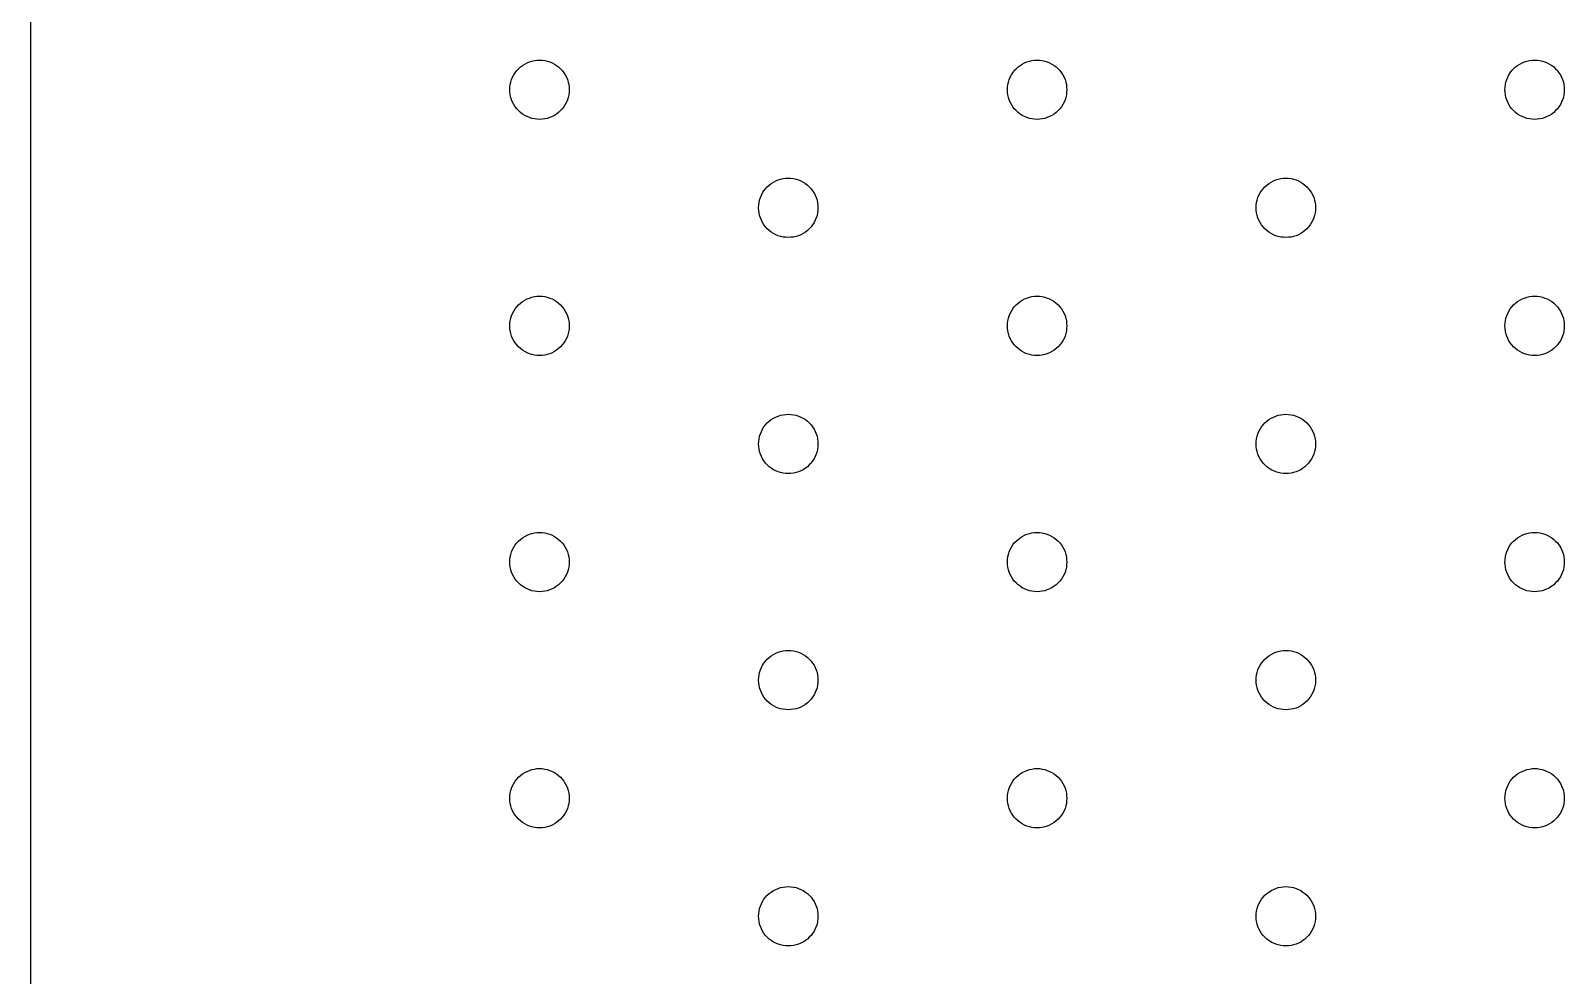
# Model space of a CAD drawing. Header units: millimetres. Extents: x 42 to 3058, y 353 to 2599.
# Drawn here: x 2550 to 2767, y 1327.8 to 1461.5 of the extents above; entities that cross this region are included whole.
import ezdxf

# ---------------------------------------------------------------- set-up
doc = ezdxf.new("R2010")
doc.units = ezdxf.units.MM
doc.layers.add('DRAWING', color=7, linetype='Continuous')

msp = doc.modelspace()

# ---------------------------------------------------------------- linework, layer by layer
at = {"layer": 'DRAWING', "linetype": 'CONTINUOUS', "true_color": 0x111111}
msp.add_line((2550, 500), (2550, 1930), dxfattribs=at)
for points in [[(2626.2, 1453.18), (2626.18, 1452.82), (2626.14, 1452.46), (2626.06, 1452.1), (2625.95, 1451.75), (2625.81, 1451.41), (2625.64, 1451.08), (2625.44, 1450.78), (2625.22, 1450.49), (2624.97, 1450.22), (2624.7, 1449.97), (2624.41, 1449.74), (2624.1, 1449.55), (2623.77, 1449.38), (2623.44, 1449.24), (2623.09, 1449.13), (2622.73, 1449.05), (2622.37, 1449), (2622, 1448.98), (2621.63, 1449), (2621.27, 1449.05), (2620.91, 1449.13), (2620.56, 1449.24), (2620.23, 1449.38), (2619.9, 1449.55), (2619.59, 1449.74), (2619.3, 1449.97), (2619.03, 1450.22), (2618.78, 1450.49), (2618.56, 1450.78), (2618.36, 1451.08), (2618.19, 1451.41), (2618.05, 1451.75), (2617.94, 1452.1), (2617.86, 1452.46), (2617.82, 1452.82), (2617.8, 1453.18), (2617.82, 1453.55), (2617.86, 1453.91), (2617.94, 1454.27), (2618.05, 1454.62), (2618.19, 1454.96), (2618.36, 1455.28), (2618.56, 1455.59), (2618.78, 1455.88), (2619.03, 1456.15), (2619.3, 1456.4), (2619.59, 1456.63), (2619.9, 1456.82), (2620.23, 1456.99), (2620.56, 1457.13), (2620.91, 1457.24), (2621.27, 1457.32), (2621.63, 1457.37), (2622, 1457.38), (2622.37, 1457.37), (2622.73, 1457.32), (2623.09, 1457.24), (2623.44, 1457.13), (2623.77, 1456.99), (2624.1, 1456.82), (2624.41, 1456.63), (2624.7, 1456.4), (2624.97, 1456.15), (2625.22, 1455.88), (2625.44, 1455.59), (2625.64, 1455.28), (2625.81, 1454.96), (2625.95, 1454.62), (2626.06, 1454.27), (2626.14, 1453.91), (2626.18, 1453.55), (2626.2, 1453.18)], [(2696.6, 1453.18), (2696.58, 1452.82), (2696.54, 1452.46), (2696.46, 1452.1), (2696.35, 1451.75), (2696.21, 1451.41), (2696.04, 1451.08), (2695.84, 1450.78), (2695.62, 1450.49), (2695.37, 1450.22), (2695.1, 1449.97), (2694.81, 1449.74), (2694.5, 1449.55), (2694.17, 1449.38), (2693.84, 1449.24), (2693.49, 1449.13), (2693.13, 1449.05), (2692.77, 1449), (2692.4, 1448.98), (2692.03, 1449), (2691.67, 1449.05), (2691.31, 1449.13), (2690.96, 1449.24), (2690.63, 1449.38), (2690.3, 1449.55), (2689.99, 1449.74), (2689.7, 1449.97), (2689.43, 1450.22), (2689.18, 1450.49), (2688.96, 1450.78), (2688.76, 1451.08), (2688.59, 1451.41), (2688.45, 1451.75), (2688.34, 1452.1), (2688.26, 1452.46), (2688.22, 1452.82), (2688.2, 1453.18), (2688.22, 1453.55), (2688.26, 1453.91), (2688.34, 1454.27), (2688.45, 1454.62), (2688.59, 1454.96), (2688.76, 1455.28), (2688.96, 1455.59), (2689.18, 1455.88), (2689.43, 1456.15), (2689.7, 1456.4), (2689.99, 1456.63), (2690.3, 1456.82), (2690.63, 1456.99), (2690.96, 1457.13), (2691.31, 1457.24), (2691.67, 1457.32), (2692.03, 1457.37), (2692.4, 1457.38), (2692.77, 1457.37), (2693.13, 1457.32), (2693.49, 1457.24), (2693.84, 1457.13), (2694.17, 1456.99), (2694.5, 1456.82), (2694.81, 1456.63), (2695.1, 1456.4), (2695.37, 1456.15), (2695.62, 1455.88), (2695.84, 1455.59), (2696.04, 1455.28), (2696.21, 1454.96), (2696.35, 1454.62), (2696.46, 1454.27), (2696.54, 1453.91), (2696.58, 1453.55), (2696.6, 1453.18)], [(2767, 1453.18), (2766.98, 1452.82), (2766.94, 1452.46), (2766.86, 1452.1), (2766.75, 1451.75), (2766.61, 1451.41), (2766.44, 1451.08), (2766.24, 1450.78), (2766.02, 1450.49), (2765.77, 1450.22), (2765.5, 1449.97), (2765.21, 1449.74), (2764.9, 1449.55), (2764.57, 1449.38), (2764.24, 1449.24), (2763.89, 1449.13), (2763.53, 1449.05), (2763.17, 1449), (2762.8, 1448.98), (2762.43, 1449), (2762.07, 1449.05), (2761.71, 1449.13), (2761.36, 1449.24), (2761.03, 1449.38), (2760.7, 1449.55), (2760.39, 1449.74), (2760.1, 1449.97), (2759.83, 1450.22), (2759.58, 1450.49), (2759.36, 1450.78), (2759.16, 1451.08), (2758.99, 1451.41), (2758.85, 1451.75), (2758.74, 1452.1), (2758.66, 1452.46), (2758.62, 1452.82), (2758.6, 1453.18), (2758.62, 1453.55), (2758.66, 1453.91), (2758.74, 1454.27), (2758.85, 1454.62), (2758.99, 1454.96), (2759.16, 1455.28), (2759.36, 1455.59), (2759.58, 1455.88), (2759.83, 1456.15), (2760.1, 1456.4), (2760.39, 1456.63), (2760.7, 1456.82), (2761.03, 1456.99), (2761.36, 1457.13), (2761.71, 1457.24), (2762.07, 1457.32), (2762.43, 1457.37), (2762.8, 1457.38), (2763.17, 1457.37), (2763.53, 1457.32), (2763.89, 1457.24), (2764.24, 1457.13), (2764.57, 1456.99), (2764.9, 1456.82), (2765.21, 1456.63), (2765.5, 1456.4), (2765.77, 1456.15), (2766.02, 1455.88), (2766.24, 1455.59), (2766.44, 1455.28), (2766.61, 1454.96), (2766.75, 1454.62), (2766.86, 1454.27), (2766.94, 1453.91), (2766.98, 1453.55), (2767, 1453.18)], [(2661.4, 1436.47), (2661.38, 1436.1), (2661.34, 1435.74), (2661.26, 1435.38), (2661.15, 1435.03), (2661.01, 1434.7), (2660.84, 1434.37), (2660.64, 1434.06), (2660.42, 1433.77), (2660.17, 1433.5), (2659.9, 1433.25), (2659.61, 1433.03), (2659.3, 1432.83), (2658.97, 1432.66), (2658.64, 1432.52), (2658.29, 1432.41), (2657.93, 1432.33), (2657.57, 1432.29), (2657.2, 1432.27), (2656.83, 1432.29), (2656.47, 1432.33), (2656.11, 1432.41), (2655.76, 1432.52), (2655.43, 1432.66), (2655.1, 1432.83), (2654.79, 1433.03), (2654.5, 1433.25), (2654.23, 1433.5), (2653.98, 1433.77), (2653.76, 1434.06), (2653.56, 1434.37), (2653.39, 1434.7), (2653.25, 1435.03), (2653.14, 1435.38), (2653.06, 1435.74), (2653.02, 1436.1), (2653, 1436.47), (2653.02, 1436.84), (2653.06, 1437.2), (2653.14, 1437.56), (2653.25, 1437.91), (2653.39, 1438.25), (2653.56, 1438.57), (2653.76, 1438.88), (2653.98, 1439.17), (2654.23, 1439.44), (2654.5, 1439.69), (2654.79, 1439.91), (2655.1, 1440.11), (2655.43, 1440.28), (2655.76, 1440.42), (2656.11, 1440.53), (2656.47, 1440.61), (2656.83, 1440.65), (2657.2, 1440.67), (2657.57, 1440.65), (2657.93, 1440.61), (2658.29, 1440.53), (2658.64, 1440.42), (2658.97, 1440.28), (2659.3, 1440.11), (2659.61, 1439.91), (2659.9, 1439.69), (2660.17, 1439.44), (2660.42, 1439.17), (2660.64, 1438.88), (2660.84, 1438.57), (2661.01, 1438.25), (2661.15, 1437.91), (2661.26, 1437.56), (2661.34, 1437.2), (2661.38, 1436.84), (2661.4, 1436.47)], [(2731.8, 1436.47), (2731.78, 1436.1), (2731.74, 1435.74), (2731.66, 1435.38), (2731.55, 1435.03), (2731.41, 1434.7), (2731.24, 1434.37), (2731.04, 1434.06), (2730.82, 1433.77), (2730.57, 1433.5), (2730.3, 1433.25), (2730.01, 1433.03), (2729.7, 1432.83), (2729.37, 1432.66), (2729.04, 1432.52), (2728.69, 1432.41), (2728.33, 1432.33), (2727.97, 1432.29), (2727.6, 1432.27), (2727.23, 1432.29), (2726.87, 1432.33), (2726.51, 1432.41), (2726.16, 1432.52), (2725.83, 1432.66), (2725.5, 1432.83), (2725.19, 1433.03), (2724.9, 1433.25), (2724.63, 1433.5), (2724.38, 1433.77), (2724.16, 1434.06), (2723.96, 1434.37), (2723.79, 1434.7), (2723.65, 1435.03), (2723.54, 1435.38), (2723.46, 1435.74), (2723.42, 1436.1), (2723.4, 1436.47), (2723.42, 1436.84), (2723.46, 1437.2), (2723.54, 1437.56), (2723.65, 1437.91), (2723.79, 1438.25), (2723.96, 1438.57), (2724.16, 1438.88), (2724.38, 1439.17), (2724.63, 1439.44), (2724.9, 1439.69), (2725.19, 1439.91), (2725.5, 1440.11), (2725.83, 1440.28), (2726.16, 1440.42), (2726.51, 1440.53), (2726.87, 1440.61), (2727.23, 1440.65), (2727.6, 1440.67), (2727.97, 1440.65), (2728.33, 1440.61), (2728.69, 1440.53), (2729.04, 1440.42), (2729.37, 1440.28), (2729.7, 1440.11), (2730.01, 1439.91), (2730.3, 1439.69), (2730.57, 1439.44), (2730.82, 1439.17), (2731.04, 1438.88), (2731.24, 1438.57), (2731.41, 1438.25), (2731.55, 1437.91), (2731.66, 1437.56), (2731.74, 1437.2), (2731.78, 1436.84), (2731.8, 1436.47)], [(2626.2, 1419.76), (2626.18, 1419.39), (2626.14, 1419.03), (2626.06, 1418.67), (2625.95, 1418.32), (2625.81, 1417.98), (2625.64, 1417.66), (2625.44, 1417.35), (2625.22, 1417.06), (2624.97, 1416.79), (2624.7, 1416.54), (2624.41, 1416.32), (2624.1, 1416.12), (2623.77, 1415.95), (2623.44, 1415.81), (2623.09, 1415.7), (2622.73, 1415.62), (2622.37, 1415.57), (2622, 1415.56), (2621.63, 1415.57), (2621.27, 1415.62), (2620.91, 1415.7), (2620.56, 1415.81), (2620.23, 1415.95), (2619.9, 1416.12), (2619.59, 1416.32), (2619.3, 1416.54), (2619.03, 1416.79), (2618.78, 1417.06), (2618.56, 1417.35), (2618.36, 1417.66), (2618.19, 1417.98), (2618.05, 1418.32), (2617.94, 1418.67), (2617.86, 1419.03), (2617.82, 1419.39), (2617.8, 1419.76), (2617.82, 1420.12), (2617.86, 1420.48), (2617.94, 1420.84), (2618.05, 1421.19), (2618.19, 1421.53), (2618.36, 1421.86), (2618.56, 1422.16), (2618.78, 1422.46), (2619.03, 1422.73), (2619.3, 1422.97), (2619.59, 1423.2), (2619.9, 1423.39), (2620.23, 1423.56), (2620.56, 1423.7), (2620.91, 1423.81), (2621.27, 1423.89), (2621.63, 1423.94), (2622, 1423.96), (2622.37, 1423.94), (2622.73, 1423.89), (2623.09, 1423.81), (2623.44, 1423.7), (2623.77, 1423.56), (2624.1, 1423.39), (2624.41, 1423.2), (2624.7, 1422.97), (2624.97, 1422.73), (2625.22, 1422.46), (2625.44, 1422.16), (2625.64, 1421.86), (2625.81, 1421.53), (2625.95, 1421.19), (2626.06, 1420.84), (2626.14, 1420.48), (2626.18, 1420.12), (2626.2, 1419.76)], [(2696.6, 1419.76), (2696.58, 1419.39), (2696.54, 1419.03), (2696.46, 1418.67), (2696.35, 1418.32), (2696.21, 1417.98), (2696.04, 1417.66), (2695.84, 1417.35), (2695.62, 1417.06), (2695.37, 1416.79), (2695.1, 1416.54), (2694.81, 1416.32), (2694.5, 1416.12), (2694.17, 1415.95), (2693.84, 1415.81), (2693.49, 1415.7), (2693.13, 1415.62), (2692.77, 1415.57), (2692.4, 1415.56), (2692.03, 1415.57), (2691.67, 1415.62), (2691.31, 1415.7), (2690.96, 1415.81), (2690.63, 1415.95), (2690.3, 1416.12), (2689.99, 1416.32), (2689.7, 1416.54), (2689.43, 1416.79), (2689.18, 1417.06), (2688.96, 1417.35), (2688.76, 1417.66), (2688.59, 1417.98), (2688.45, 1418.32), (2688.34, 1418.67), (2688.26, 1419.03), (2688.22, 1419.39), (2688.2, 1419.76), (2688.22, 1420.12), (2688.26, 1420.48), (2688.34, 1420.84), (2688.45, 1421.19), (2688.59, 1421.53), (2688.76, 1421.86), (2688.96, 1422.16), (2689.18, 1422.46), (2689.43, 1422.73), (2689.7, 1422.97), (2689.99, 1423.2), (2690.3, 1423.39), (2690.63, 1423.56), (2690.96, 1423.7), (2691.31, 1423.81), (2691.67, 1423.89), (2692.03, 1423.94), (2692.4, 1423.96), (2692.77, 1423.94), (2693.13, 1423.89), (2693.49, 1423.81), (2693.84, 1423.7), (2694.17, 1423.56), (2694.5, 1423.39), (2694.81, 1423.2), (2695.1, 1422.97), (2695.37, 1422.73), (2695.62, 1422.46), (2695.84, 1422.16), (2696.04, 1421.86), (2696.21, 1421.53), (2696.35, 1421.19), (2696.46, 1420.84), (2696.54, 1420.48), (2696.58, 1420.12), (2696.6, 1419.76)], [(2767, 1419.76), (2766.98, 1419.39), (2766.94, 1419.03), (2766.86, 1418.67), (2766.75, 1418.32), (2766.61, 1417.98), (2766.44, 1417.66), (2766.24, 1417.35), (2766.02, 1417.06), (2765.77, 1416.79), (2765.5, 1416.54), (2765.21, 1416.32), (2764.9, 1416.12), (2764.57, 1415.95), (2764.24, 1415.81), (2763.89, 1415.7), (2763.53, 1415.62), (2763.17, 1415.57), (2762.8, 1415.56), (2762.43, 1415.57), (2762.07, 1415.62), (2761.71, 1415.7), (2761.36, 1415.81), (2761.03, 1415.95), (2760.7, 1416.12), (2760.39, 1416.32), (2760.1, 1416.54), (2759.83, 1416.79), (2759.58, 1417.06), (2759.36, 1417.35), (2759.16, 1417.66), (2758.99, 1417.98), (2758.85, 1418.32), (2758.74, 1418.67), (2758.66, 1419.03), (2758.62, 1419.39), (2758.6, 1419.76), (2758.62, 1420.12), (2758.66, 1420.48), (2758.74, 1420.84), (2758.85, 1421.19), (2758.99, 1421.53), (2759.16, 1421.86), (2759.36, 1422.16), (2759.58, 1422.46), (2759.83, 1422.73), (2760.1, 1422.97), (2760.39, 1423.2), (2760.7, 1423.39), (2761.03, 1423.56), (2761.36, 1423.7), (2761.71, 1423.81), (2762.07, 1423.89), (2762.43, 1423.94), (2762.8, 1423.96), (2763.17, 1423.94), (2763.53, 1423.89), (2763.89, 1423.81), (2764.24, 1423.7), (2764.57, 1423.56), (2764.9, 1423.39), (2765.21, 1423.2), (2765.5, 1422.97), (2765.77, 1422.73), (2766.02, 1422.46), (2766.24, 1422.16), (2766.44, 1421.86), (2766.61, 1421.53), (2766.75, 1421.19), (2766.86, 1420.84), (2766.94, 1420.48), (2766.98, 1420.12), (2767, 1419.76)], [(2661.4, 1403.04), (2661.38, 1402.67), (2661.34, 1402.31), (2661.26, 1401.95), (2661.15, 1401.6), (2661.01, 1401.27), (2660.84, 1400.94), (2660.64, 1400.63), (2660.42, 1400.34), (2660.17, 1400.07), (2659.9, 1399.82), (2659.61, 1399.6), (2659.3, 1399.4), (2658.97, 1399.23), (2658.64, 1399.09), (2658.29, 1398.98), (2657.93, 1398.9), (2657.57, 1398.86), (2657.2, 1398.84), (2656.83, 1398.86), (2656.47, 1398.9), (2656.11, 1398.98), (2655.76, 1399.09), (2655.43, 1399.23), (2655.1, 1399.4), (2654.79, 1399.6), (2654.5, 1399.82), (2654.23, 1400.07), (2653.98, 1400.34), (2653.76, 1400.63), (2653.56, 1400.94), (2653.39, 1401.27), (2653.25, 1401.6), (2653.14, 1401.95), (2653.06, 1402.31), (2653.02, 1402.67), (2653, 1403.04), (2653.02, 1403.41), (2653.06, 1403.77), (2653.14, 1404.13), (2653.25, 1404.48), (2653.39, 1404.82), (2653.56, 1405.14), (2653.76, 1405.45), (2653.98, 1405.74), (2654.23, 1406.01), (2654.5, 1406.26), (2654.79, 1406.48), (2655.1, 1406.68), (2655.43, 1406.85), (2655.76, 1406.99), (2656.11, 1407.1), (2656.47, 1407.18), (2656.83, 1407.22), (2657.2, 1407.24), (2657.57, 1407.22), (2657.93, 1407.18), (2658.29, 1407.1), (2658.64, 1406.99), (2658.97, 1406.85), (2659.3, 1406.68), (2659.61, 1406.48), (2659.9, 1406.26), (2660.17, 1406.01), (2660.42, 1405.74), (2660.64, 1405.45), (2660.84, 1405.14), (2661.01, 1404.82), (2661.15, 1404.48), (2661.26, 1404.13), (2661.34, 1403.77), (2661.38, 1403.41), (2661.4, 1403.04)], [(2731.8, 1403.04), (2731.78, 1402.67), (2731.74, 1402.31), (2731.66, 1401.95), (2731.55, 1401.6), (2731.41, 1401.27), (2731.24, 1400.94), (2731.04, 1400.63), (2730.82, 1400.34), (2730.57, 1400.07), (2730.3, 1399.82), (2730.01, 1399.6), (2729.7, 1399.4), (2729.37, 1399.23), (2729.04, 1399.09), (2728.69, 1398.98), (2728.33, 1398.9), (2727.97, 1398.86), (2727.6, 1398.84), (2727.23, 1398.86), (2726.87, 1398.9), (2726.51, 1398.98), (2726.16, 1399.09), (2725.83, 1399.23), (2725.5, 1399.4), (2725.19, 1399.6), (2724.9, 1399.82), (2724.63, 1400.07), (2724.38, 1400.34), (2724.16, 1400.63), (2723.96, 1400.94), (2723.79, 1401.27), (2723.65, 1401.6), (2723.54, 1401.95), (2723.46, 1402.31), (2723.42, 1402.67), (2723.4, 1403.04), (2723.42, 1403.41), (2723.46, 1403.77), (2723.54, 1404.13), (2723.65, 1404.48), (2723.79, 1404.82), (2723.96, 1405.14), (2724.16, 1405.45), (2724.38, 1405.74), (2724.63, 1406.01), (2724.9, 1406.26), (2725.19, 1406.48), (2725.5, 1406.68), (2725.83, 1406.85), (2726.16, 1406.99), (2726.51, 1407.1), (2726.87, 1407.18), (2727.23, 1407.22), (2727.6, 1407.24), (2727.97, 1407.22), (2728.33, 1407.18), (2728.69, 1407.1), (2729.04, 1406.99), (2729.37, 1406.85), (2729.7, 1406.68), (2730.01, 1406.48), (2730.3, 1406.26), (2730.57, 1406.01), (2730.82, 1405.74), (2731.04, 1405.45), (2731.24, 1405.14), (2731.41, 1404.82), (2731.55, 1404.48), (2731.66, 1404.13), (2731.74, 1403.77), (2731.78, 1403.41), (2731.8, 1403.04)], [(2626.2, 1386.33), (2626.18, 1385.96), (2626.14, 1385.6), (2626.06, 1385.24), (2625.95, 1384.89), (2625.81, 1384.55), (2625.64, 1384.23), (2625.44, 1383.92), (2625.22, 1383.63), (2624.97, 1383.36), (2624.7, 1383.11), (2624.41, 1382.89), (2624.1, 1382.69), (2623.77, 1382.52), (2623.44, 1382.38), (2623.09, 1382.27), (2622.73, 1382.19), (2622.37, 1382.14), (2622, 1382.13), (2621.63, 1382.14), (2621.27, 1382.19), (2620.91, 1382.27), (2620.56, 1382.38), (2620.23, 1382.52), (2619.9, 1382.69), (2619.59, 1382.89), (2619.3, 1383.11), (2619.03, 1383.36), (2618.78, 1383.63), (2618.56, 1383.92), (2618.36, 1384.23), (2618.19, 1384.55), (2618.05, 1384.89), (2617.94, 1385.24), (2617.86, 1385.6), (2617.82, 1385.96), (2617.8, 1386.33), (2617.82, 1386.69), (2617.86, 1387.06), (2617.94, 1387.41), (2618.05, 1387.76), (2618.19, 1388.1), (2618.36, 1388.43), (2618.56, 1388.74), (2618.78, 1389.03), (2619.03, 1389.3), (2619.3, 1389.54), (2619.59, 1389.77), (2619.9, 1389.96), (2620.23, 1390.13), (2620.56, 1390.27), (2620.91, 1390.38), (2621.27, 1390.46), (2621.63, 1390.51), (2622, 1390.53), (2622.37, 1390.51), (2622.73, 1390.46), (2623.09, 1390.38), (2623.44, 1390.27), (2623.77, 1390.13), (2624.1, 1389.96), (2624.41, 1389.77), (2624.7, 1389.54), (2624.97, 1389.3), (2625.22, 1389.03), (2625.44, 1388.74), (2625.64, 1388.43), (2625.81, 1388.1), (2625.95, 1387.76), (2626.06, 1387.41), (2626.14, 1387.06), (2626.18, 1386.69), (2626.2, 1386.33)], [(2696.6, 1386.33), (2696.58, 1385.96), (2696.54, 1385.6), (2696.46, 1385.24), (2696.35, 1384.89), (2696.21, 1384.55), (2696.04, 1384.23), (2695.84, 1383.92), (2695.62, 1383.63), (2695.37, 1383.36), (2695.1, 1383.11), (2694.81, 1382.89), (2694.5, 1382.69), (2694.17, 1382.52), (2693.84, 1382.38), (2693.49, 1382.27), (2693.13, 1382.19), (2692.77, 1382.14), (2692.4, 1382.13), (2692.03, 1382.14), (2691.67, 1382.19), (2691.31, 1382.27), (2690.96, 1382.38), (2690.63, 1382.52), (2690.3, 1382.69), (2689.99, 1382.89), (2689.7, 1383.11), (2689.43, 1383.36), (2689.18, 1383.63), (2688.96, 1383.92), (2688.76, 1384.23), (2688.59, 1384.55), (2688.45, 1384.89), (2688.34, 1385.24), (2688.26, 1385.6), (2688.22, 1385.96), (2688.2, 1386.33), (2688.22, 1386.69), (2688.26, 1387.06), (2688.34, 1387.41), (2688.45, 1387.76), (2688.59, 1388.1), (2688.76, 1388.43), (2688.96, 1388.74), (2689.18, 1389.03), (2689.43, 1389.3), (2689.7, 1389.54), (2689.99, 1389.77), (2690.3, 1389.96), (2690.63, 1390.13), (2690.96, 1390.27), (2691.31, 1390.38), (2691.67, 1390.46), (2692.03, 1390.51), (2692.4, 1390.53), (2692.77, 1390.51), (2693.13, 1390.46), (2693.49, 1390.38), (2693.84, 1390.27), (2694.17, 1390.13), (2694.5, 1389.96), (2694.81, 1389.77), (2695.1, 1389.54), (2695.37, 1389.3), (2695.62, 1389.03), (2695.84, 1388.74), (2696.04, 1388.43), (2696.21, 1388.1), (2696.35, 1387.76), (2696.46, 1387.41), (2696.54, 1387.06), (2696.58, 1386.69), (2696.6, 1386.33)], [(2767, 1386.33), (2766.98, 1385.96), (2766.94, 1385.6), (2766.86, 1385.24), (2766.75, 1384.89), (2766.61, 1384.55), (2766.44, 1384.23), (2766.24, 1383.92), (2766.02, 1383.63), (2765.77, 1383.36), (2765.5, 1383.11), (2765.21, 1382.89), (2764.9, 1382.69), (2764.57, 1382.52), (2764.24, 1382.38), (2763.89, 1382.27), (2763.53, 1382.19), (2763.17, 1382.14), (2762.8, 1382.13), (2762.43, 1382.14), (2762.07, 1382.19), (2761.71, 1382.27), (2761.36, 1382.38), (2761.03, 1382.52), (2760.7, 1382.69), (2760.39, 1382.89), (2760.1, 1383.11), (2759.83, 1383.36), (2759.58, 1383.63), (2759.36, 1383.92), (2759.16, 1384.23), (2758.99, 1384.55), (2758.85, 1384.89), (2758.74, 1385.24), (2758.66, 1385.6), (2758.62, 1385.96), (2758.6, 1386.33), (2758.62, 1386.69), (2758.66, 1387.06), (2758.74, 1387.41), (2758.85, 1387.76), (2758.99, 1388.1), (2759.16, 1388.43), (2759.36, 1388.74), (2759.58, 1389.03), (2759.83, 1389.3), (2760.1, 1389.54), (2760.39, 1389.77), (2760.7, 1389.96), (2761.03, 1390.13), (2761.36, 1390.27), (2761.71, 1390.38), (2762.07, 1390.46), (2762.43, 1390.51), (2762.8, 1390.53), (2763.17, 1390.51), (2763.53, 1390.46), (2763.89, 1390.38), (2764.24, 1390.27), (2764.57, 1390.13), (2764.9, 1389.96), (2765.21, 1389.77), (2765.5, 1389.54), (2765.77, 1389.3), (2766.02, 1389.03), (2766.24, 1388.74), (2766.44, 1388.43), (2766.61, 1388.1), (2766.75, 1387.76), (2766.86, 1387.41), (2766.94, 1387.06), (2766.98, 1386.69), (2767, 1386.33)], [(2661.4, 1369.61), (2661.38, 1369.25), (2661.34, 1368.88), (2661.26, 1368.52), (2661.15, 1368.17), (2661.01, 1367.84), (2660.84, 1367.51), (2660.64, 1367.2), (2660.42, 1366.91), (2660.17, 1366.64), (2659.9, 1366.39), (2659.61, 1366.17), (2659.3, 1365.97), (2658.97, 1365.8), (2658.64, 1365.66), (2658.29, 1365.55), (2657.93, 1365.48), (2657.57, 1365.43), (2657.2, 1365.41), (2656.83, 1365.43), (2656.47, 1365.48), (2656.11, 1365.55), (2655.76, 1365.66), (2655.43, 1365.8), (2655.1, 1365.97), (2654.79, 1366.17), (2654.5, 1366.39), (2654.23, 1366.64), (2653.98, 1366.91), (2653.76, 1367.2), (2653.56, 1367.51), (2653.39, 1367.84), (2653.25, 1368.17), (2653.14, 1368.52), (2653.06, 1368.88), (2653.02, 1369.25), (2653, 1369.61), (2653.02, 1369.98), (2653.06, 1370.34), (2653.14, 1370.7), (2653.25, 1371.05), (2653.39, 1371.39), (2653.56, 1371.71), (2653.76, 1372.02), (2653.98, 1372.31), (2654.23, 1372.58), (2654.5, 1372.83), (2654.79, 1373.05), (2655.1, 1373.25), (2655.43, 1373.42), (2655.76, 1373.56), (2656.11, 1373.67), (2656.47, 1373.75), (2656.83, 1373.8), (2657.2, 1373.81), (2657.57, 1373.8), (2657.93, 1373.75), (2658.29, 1373.67), (2658.64, 1373.56), (2658.97, 1373.42), (2659.3, 1373.25), (2659.61, 1373.05), (2659.9, 1372.83), (2660.17, 1372.58), (2660.42, 1372.31), (2660.64, 1372.02), (2660.84, 1371.71), (2661.01, 1371.39), (2661.15, 1371.05), (2661.26, 1370.7), (2661.34, 1370.34), (2661.38, 1369.98), (2661.4, 1369.61)], [(2731.8, 1369.61), (2731.78, 1369.25), (2731.74, 1368.88), (2731.66, 1368.52), (2731.55, 1368.17), (2731.41, 1367.84), (2731.24, 1367.51), (2731.04, 1367.2), (2730.82, 1366.91), (2730.57, 1366.64), (2730.3, 1366.39), (2730.01, 1366.17), (2729.7, 1365.97), (2729.37, 1365.8), (2729.04, 1365.66), (2728.69, 1365.55), (2728.33, 1365.48), (2727.97, 1365.43), (2727.6, 1365.41), (2727.23, 1365.43), (2726.87, 1365.48), (2726.51, 1365.55), (2726.16, 1365.66), (2725.83, 1365.8), (2725.5, 1365.97), (2725.19, 1366.17), (2724.9, 1366.39), (2724.63, 1366.64), (2724.38, 1366.91), (2724.16, 1367.2), (2723.96, 1367.51), (2723.79, 1367.84), (2723.65, 1368.17), (2723.54, 1368.52), (2723.46, 1368.88), (2723.42, 1369.25), (2723.4, 1369.61), (2723.42, 1369.98), (2723.46, 1370.34), (2723.54, 1370.7), (2723.65, 1371.05), (2723.79, 1371.39), (2723.96, 1371.71), (2724.16, 1372.02), (2724.38, 1372.31), (2724.63, 1372.58), (2724.9, 1372.83), (2725.19, 1373.05), (2725.5, 1373.25), (2725.83, 1373.42), (2726.16, 1373.56), (2726.51, 1373.67), (2726.87, 1373.75), (2727.23, 1373.8), (2727.6, 1373.81), (2727.97, 1373.8), (2728.33, 1373.75), (2728.69, 1373.67), (2729.04, 1373.56), (2729.37, 1373.42), (2729.7, 1373.25), (2730.01, 1373.05), (2730.3, 1372.83), (2730.57, 1372.58), (2730.82, 1372.31), (2731.04, 1372.02), (2731.24, 1371.71), (2731.41, 1371.39), (2731.55, 1371.05), (2731.66, 1370.7), (2731.74, 1370.34), (2731.78, 1369.98), (2731.8, 1369.61)], [(2626.2, 1352.9), (2626.18, 1352.53), (2626.14, 1352.17), (2626.06, 1351.81), (2625.95, 1351.46), (2625.81, 1351.12), (2625.64, 1350.8), (2625.44, 1350.49), (2625.22, 1350.2), (2624.97, 1349.93), (2624.7, 1349.68), (2624.41, 1349.46), (2624.1, 1349.26), (2623.77, 1349.09), (2623.44, 1348.95), (2623.09, 1348.84), (2622.73, 1348.76), (2622.37, 1348.71), (2622, 1348.7), (2621.63, 1348.71), (2621.27, 1348.76), (2620.91, 1348.84), (2620.56, 1348.95), (2620.23, 1349.09), (2619.9, 1349.26), (2619.59, 1349.46), (2619.3, 1349.68), (2619.03, 1349.93), (2618.78, 1350.2), (2618.56, 1350.49), (2618.36, 1350.8), (2618.19, 1351.12), (2618.05, 1351.46), (2617.94, 1351.81), (2617.86, 1352.17), (2617.82, 1352.53), (2617.8, 1352.9), (2617.82, 1353.26), (2617.86, 1353.63), (2617.94, 1353.98), (2618.05, 1354.33), (2618.19, 1354.67), (2618.36, 1355), (2618.56, 1355.31), (2618.78, 1355.6), (2619.03, 1355.87), (2619.3, 1356.11), (2619.59, 1356.34), (2619.9, 1356.53), (2620.23, 1356.7), (2620.56, 1356.84), (2620.91, 1356.95), (2621.27, 1357.03), (2621.63, 1357.08), (2622, 1357.1), (2622.37, 1357.08), (2622.73, 1357.03), (2623.09, 1356.95), (2623.44, 1356.84), (2623.77, 1356.7), (2624.1, 1356.53), (2624.41, 1356.34), (2624.7, 1356.11), (2624.97, 1355.87), (2625.22, 1355.6), (2625.44, 1355.31), (2625.64, 1355), (2625.81, 1354.67), (2625.95, 1354.33), (2626.06, 1353.98), (2626.14, 1353.63), (2626.18, 1353.26), (2626.2, 1352.9)], [(2696.6, 1352.9), (2696.58, 1352.53), (2696.54, 1352.17), (2696.46, 1351.81), (2696.35, 1351.46), (2696.21, 1351.12), (2696.04, 1350.8), (2695.84, 1350.49), (2695.62, 1350.2), (2695.37, 1349.93), (2695.1, 1349.68), (2694.81, 1349.46), (2694.5, 1349.26), (2694.17, 1349.09), (2693.84, 1348.95), (2693.49, 1348.84), (2693.13, 1348.76), (2692.77, 1348.71), (2692.4, 1348.7), (2692.03, 1348.71), (2691.67, 1348.76), (2691.31, 1348.84), (2690.96, 1348.95), (2690.63, 1349.09), (2690.3, 1349.26), (2689.99, 1349.46), (2689.7, 1349.68), (2689.43, 1349.93), (2689.18, 1350.2), (2688.96, 1350.49), (2688.76, 1350.8), (2688.59, 1351.12), (2688.45, 1351.46), (2688.34, 1351.81), (2688.26, 1352.17), (2688.22, 1352.53), (2688.2, 1352.9), (2688.22, 1353.26), (2688.26, 1353.63), (2688.34, 1353.98), (2688.45, 1354.33), (2688.59, 1354.67), (2688.76, 1355), (2688.96, 1355.31), (2689.18, 1355.6), (2689.43, 1355.87), (2689.7, 1356.11), (2689.99, 1356.34), (2690.3, 1356.53), (2690.63, 1356.7), (2690.96, 1356.84), (2691.31, 1356.95), (2691.67, 1357.03), (2692.03, 1357.08), (2692.4, 1357.1), (2692.77, 1357.08), (2693.13, 1357.03), (2693.49, 1356.95), (2693.84, 1356.84), (2694.17, 1356.7), (2694.5, 1356.53), (2694.81, 1356.34), (2695.1, 1356.11), (2695.37, 1355.87), (2695.62, 1355.6), (2695.84, 1355.31), (2696.04, 1355), (2696.21, 1354.67), (2696.35, 1354.33), (2696.46, 1353.98), (2696.54, 1353.63), (2696.58, 1353.26), (2696.6, 1352.9)], [(2767, 1352.9), (2766.98, 1352.53), (2766.94, 1352.17), (2766.86, 1351.81), (2766.75, 1351.46), (2766.61, 1351.12), (2766.44, 1350.8), (2766.24, 1350.49), (2766.02, 1350.2), (2765.77, 1349.93), (2765.5, 1349.68), (2765.21, 1349.46), (2764.9, 1349.26), (2764.57, 1349.09), (2764.24, 1348.95), (2763.89, 1348.84), (2763.53, 1348.76), (2763.17, 1348.71), (2762.8, 1348.7), (2762.43, 1348.71), (2762.07, 1348.76), (2761.71, 1348.84), (2761.36, 1348.95), (2761.03, 1349.09), (2760.7, 1349.26), (2760.39, 1349.46), (2760.1, 1349.68), (2759.83, 1349.93), (2759.58, 1350.2), (2759.36, 1350.49), (2759.16, 1350.8), (2758.99, 1351.12), (2758.85, 1351.46), (2758.74, 1351.81), (2758.66, 1352.17), (2758.62, 1352.53), (2758.6, 1352.9), (2758.62, 1353.26), (2758.66, 1353.63), (2758.74, 1353.98), (2758.85, 1354.33), (2758.99, 1354.67), (2759.16, 1355), (2759.36, 1355.31), (2759.58, 1355.6), (2759.83, 1355.87), (2760.1, 1356.11), (2760.39, 1356.34), (2760.7, 1356.53), (2761.03, 1356.7), (2761.36, 1356.84), (2761.71, 1356.95), (2762.07, 1357.03), (2762.43, 1357.08), (2762.8, 1357.1), (2763.17, 1357.08), (2763.53, 1357.03), (2763.89, 1356.95), (2764.24, 1356.84), (2764.57, 1356.7), (2764.9, 1356.53), (2765.21, 1356.34), (2765.5, 1356.11), (2765.77, 1355.87), (2766.02, 1355.6), (2766.24, 1355.31), (2766.44, 1355), (2766.61, 1354.67), (2766.75, 1354.33), (2766.86, 1353.98), (2766.94, 1353.63), (2766.98, 1353.26), (2767, 1352.9)], [(2661.4, 1336.18), (2661.38, 1335.82), (2661.34, 1335.45), (2661.26, 1335.09), (2661.15, 1334.75), (2661.01, 1334.41), (2660.84, 1334.08), (2660.64, 1333.77), (2660.42, 1333.48), (2660.17, 1333.21), (2659.9, 1332.96), (2659.61, 1332.74), (2659.3, 1332.54), (2658.97, 1332.38), (2658.64, 1332.24), (2658.29, 1332.12), (2657.93, 1332.05), (2657.57, 1332), (2657.2, 1331.98), (2656.83, 1332), (2656.47, 1332.05), (2656.11, 1332.12), (2655.76, 1332.24), (2655.43, 1332.38), (2655.1, 1332.54), (2654.79, 1332.74), (2654.5, 1332.96), (2654.23, 1333.21), (2653.98, 1333.48), (2653.76, 1333.77), (2653.56, 1334.08), (2653.39, 1334.41), (2653.25, 1334.75), (2653.14, 1335.09), (2653.06, 1335.45), (2653.02, 1335.82), (2653, 1336.18), (2653.02, 1336.55), (2653.06, 1336.91), (2653.14, 1337.27), (2653.25, 1337.62), (2653.39, 1337.96), (2653.56, 1338.28), (2653.76, 1338.59), (2653.98, 1338.88), (2654.23, 1339.15), (2654.5, 1339.4), (2654.79, 1339.62), (2655.1, 1339.82), (2655.43, 1339.99), (2655.76, 1340.13), (2656.11, 1340.24), (2656.47, 1340.32), (2656.83, 1340.37), (2657.2, 1340.38), (2657.57, 1340.37), (2657.93, 1340.32), (2658.29, 1340.24), (2658.64, 1340.13), (2658.97, 1339.99), (2659.3, 1339.82), (2659.61, 1339.62), (2659.9, 1339.4), (2660.17, 1339.15), (2660.42, 1338.88), (2660.64, 1338.59), (2660.84, 1338.28), (2661.01, 1337.96), (2661.15, 1337.62), (2661.26, 1337.27), (2661.34, 1336.91), (2661.38, 1336.55), (2661.4, 1336.18)], [(2731.8, 1336.18), (2731.78, 1335.82), (2731.74, 1335.45), (2731.66, 1335.09), (2731.55, 1334.75), (2731.41, 1334.41), (2731.24, 1334.08), (2731.04, 1333.77), (2730.82, 1333.48), (2730.57, 1333.21), (2730.3, 1332.96), (2730.01, 1332.74), (2729.7, 1332.54), (2729.37, 1332.38), (2729.04, 1332.24), (2728.69, 1332.12), (2728.33, 1332.05), (2727.97, 1332), (2727.6, 1331.98), (2727.23, 1332), (2726.87, 1332.05), (2726.51, 1332.12), (2726.16, 1332.24), (2725.83, 1332.38), (2725.5, 1332.54), (2725.19, 1332.74), (2724.9, 1332.96), (2724.63, 1333.21), (2724.38, 1333.48), (2724.16, 1333.77), (2723.96, 1334.08), (2723.79, 1334.41), (2723.65, 1334.75), (2723.54, 1335.09), (2723.46, 1335.45), (2723.42, 1335.82), (2723.4, 1336.18), (2723.42, 1336.55), (2723.46, 1336.91), (2723.54, 1337.27), (2723.65, 1337.62), (2723.79, 1337.96), (2723.96, 1338.28), (2724.16, 1338.59), (2724.38, 1338.88), (2724.63, 1339.15), (2724.9, 1339.4), (2725.19, 1339.62), (2725.5, 1339.82), (2725.83, 1339.99), (2726.16, 1340.13), (2726.51, 1340.24), (2726.87, 1340.32), (2727.23, 1340.37), (2727.6, 1340.38), (2727.97, 1340.37), (2728.33, 1340.32), (2728.69, 1340.24), (2729.04, 1340.13), (2729.37, 1339.99), (2729.7, 1339.82), (2730.01, 1339.62), (2730.3, 1339.4), (2730.57, 1339.15), (2730.82, 1338.88), (2731.04, 1338.59), (2731.24, 1338.28), (2731.41, 1337.96), (2731.55, 1337.62), (2731.66, 1337.27), (2731.74, 1336.91), (2731.78, 1336.55), (2731.8, 1336.18)]]:
    msp.add_lwpolyline(points, close=True, dxfattribs=at)

doc.saveas('drawing.dxf')
